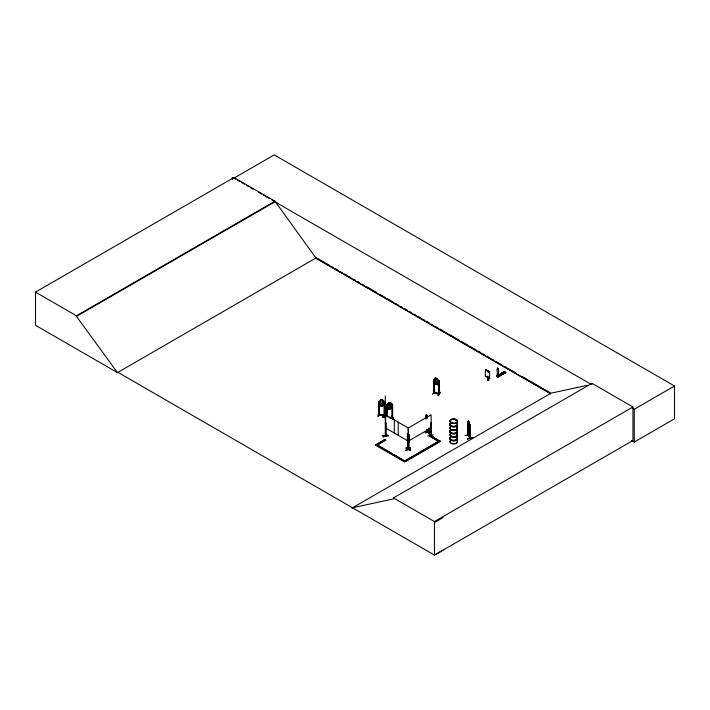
<?xml version="1.0" encoding="UTF-8"?>
<svg xmlns="http://www.w3.org/2000/svg" width="710" height="710" viewBox="0 0 710 710"><rect width="100%" height="100%" fill="white"/><g stroke="black" fill="none" stroke-linecap="round" stroke-linejoin="round"><path stroke-width="1.06" d="M468.449 420.968L467.712 421.953L468.121 426.586M468.05 427.358L468.121 424.163L468.733 430.082L468.485 426.222M469.168 428.733L469.017 425.441M498.313 376.06L498.571 371.925A1.34 0.772 60 0 0 498.376 370.087L498.313 368.596M378.705 401.762L379.326 401.736L379.317 414.924C384.749 413.744 390.473 415.439 378.678 414.276M497.364 368.392L497.364 369.573L497.666 368.02M497.195 376.149C496.885 375.537 498.562 375.208 497.124 375.235M497.843 375.448L497.373 375.341M497.408 375.696L497.648 375.2M378.625 401.736L380.631 399.748L379.673 403.404L380.995 404.7L382.308 404.762L383.613 403.573L382.637 399.89M378.687 401.798L379.3 401.665M378.687 403.804L380.631 406.031L382.663 406.12L384.607 404.07M378.829 413.051L378.377 416.495M378.563 413.051L378.093 416.557L378.554 413.078M384.678 414.56L384.048 415.164L384.012 401.86L384.616 401.904L384.625 415.181L378.723 414.773L379.229 414.933M380.631 406.031L382.637 406.031M384.678 402.002L384.092 401.878M384.616 401.904L382.672 399.836L380.631 399.783M384.438 416.832L384.9 413.087M427.917 431.396L428.157 432.23M470.127 438.203L467.668 434.627L470.153 438.239L470.109 425.086L469.638 424.651L469.683 438.017L469.993 437.466M468.627 421.598L468.875 425.45L468.689 421.58M385.29 416.69C386.941 419.14 377.995 415.927 385.228 416.974M385.521 435.736L385.654 435.754M451.329 422.352L451.223 422.743M452.288 422.663L451.471 422.565M456.255 420.196L455.767 420.311M501.482 373.833L501.642 373.389M467.881 427.118C468.493 422.805 470.375 430.579 469.736 431.875M425.432 432.78L430.952 431.369M464.979 435.612L470.579 434.307M406.005 448.054C407.957 446.528 415.128 454.506 406.031 448.01M410.495 450.344L406.182 447.921L410.54 450.362M497.941 376.664L498.722 375.759L498.837 376.389L497.524 375.537M389.275 403.12L388.636 405.863L389.923 406.564L390.598 404.789L389.923 403.067L389.266 403.076M385.255 434.99L385.299 436.064L385.29 396.056M385.281 435.434L385.495 435.31M435.416 380.152L436.029 378.483L437.218 380.604M468.653 426.186L468.973 425.405M387.207 434.573L383.205 437.183M385.832 423.009L385.299 422.876L385.832 423.009L385.645 436.26L385.841 435.656M432.425 394.307L434.813 391.068M468.875 427.535L468.627 423.684L468.627 427.18M430.961 435.762L430.863 436.277L431.112 422.805L430.828 436.268M392.594 417.267L389.124 417.533M392.603 417.72L392.603 404.567L390.615 402.65L388.592 402.81L386.595 405.055L392.612 404.602M451.516 422.619L452.084 422.414L451.374 422.468M455.669 420.009L456.193 420.178M501.979 373.957L501.482 373.487L502.254 373.575M427.189 415.643L426.444 414.507L425.654 415.581L425.716 417.613M469.647 424.828L468.44 420.897L467.65 421.971L468.121 422.21M467.597 424.065L468.378 422.991L469.124 424.127L469.15 428.867M468.44 427.145L467.633 423.994L468.387 423.062L468.023 426.142M469.798 429.781L468.245 425.609L467.508 426.595C467.278 427.864 468.041 434.919 469.78 431.804M468.307 425.592L467.57 426.577L468.307 431.733M469.798 427.251L469.124 428.183L469.922 427.18L469.132 424.092M469.905 424.793L469.94 438.301L467.721 435.097L467.633 421.909L468.316 429.257L469.079 430.349L469.798 429.293L469.86 425.148L468.378 420.906M438.647 380.791L438.594 394.086C440.972 394.414 431.121 392.63 434.298 392.816L434.236 379.664L433.588 379.69L435.434 378.066L437.271 378.474L439.091 381.057L439.037 394.192L439.144 380.915L438.558 380.906L439.144 380.915M437.271 384.731L435.372 384.287L433.615 381.705M437.271 378.474L437.245 384.758L439.029 383.107M435.434 384.208L435.399 378.004L433.526 379.655L433.526 381.74M437.245 384.758L439.055 383.08M434.023 379.797L434.209 392.932L433.686 392.186M438.638 393.42L438.567 394.05L438.567 393.571M437.981 395.656L440.386 392.257L438.248 395.781M407.469 436.614L409.155 434.715L408.046 435.363L407.407 433.703L408.286 435.23L407.141 436.428M408.286 435.23L408.827 434.52M408.046 439.685L407.407 438.017L408.046 439.685L409.155 439.029L408.028 440.218L408.916 441.771L408.454 439.907M408.286 439.552L408.827 438.842M407.141 440.741L409.155 439.029M407.38 436.286L408.099 435.399M386.595 405.055L386.595 407.132L388.627 409.04L390.624 408.933L392.541 406.644M428.174 432.301L430.402 435.461L430.384 434.582M430.171 435.132L430.171 427.473M430.588 435.363C424.962 428.13 431.928 435.407 430.171 435.177M437.218 381.527L436.606 382.175L435.416 381.066M392.577 417.125L392.035 417.631M392.523 417.267L389.151 417.649M408.383 449.031L408.197 427.944L385.45 414.809M408.507 436.02L408.498 449.19L408.356 427.952L431.112 414.817L431.236 436.064L431.263 422.885M378.661 414.773L384.678 415.039M451.977 422.734L452.137 422.343M452.199 422.681L452.084 422.583M467.917 421.917L467.846 435.372M497.009 376.38L504.606 371.738L496.973 376.362L496.512 376.096L504.331 371.578C501.908 371.854 507.295 373.806 503.55 371.916M497.959 376.939L498.722 375.759M505.493 372.306L505.848 372.59L498.127 377.019L496.627 376.025L496.627 375.448L497.595 375.297M505.644 372.457L497.852 376.859L505.866 372.59M378.794 414.276L378.661 414.906M407.806 435.709L407.611 448.924L407.806 435.709L408.099 449.173L407.664 448.463M429.319 434.591L433.375 436.907M408.649 448.374L408.498 448.711M406.049 450.096C419.228 442.268 396.775 456.006 410.291 447.62M431.307 435.514L430.908 435.771M406.049 450.371L410.531 448.019M410.504 447.983L406.271 450.459M117.966 372.368L117.505 372.643L35.5 325.295L35.5 292.121L233.98 177.527L274.956 201.178L315.932 258.014L550.534 393.464M233.98 177.527L233.98 178.139L274.229 154.904L674.5 386L674.5 418.838L634.252 442.073L631.376 440.404M35.5 292.121L76.476 315.772L274.956 201.178M443.146 550.144L434.458 555.096L117.913 372.342L117.443 372.608L76.476 316.385L274.956 201.791M117.443 372.608L316.394 257.748M485.4 369.457L489.669 371.916L485.4 369.457L485.312 376.069L489.669 378.483L485.312 376.069M488.968 372.28L488.56 371.188L487.672 371.703L488.56 371.259M488.081 371.942L488.968 371.428M430.136 436.153L438.665 441.487L430.136 436.561L430.961 435.674L440.324 441.487L404.78 462.015L375.51 445.117L384.864 439.304L385.699 440.191L377.17 445.117L385.699 439.783M375.51 445.117L376.336 444.229L404.78 461.056M377.285 444.087L384.864 439.712L385.699 440.191M500.763 373.522C504.57 375.226 499.112 373.797 501.544 373.07L502.964 373.886M502.245 372.67C506.053 374.374 500.585 372.945 503.026 372.217L504.446 373.034M496.698 376.202L504.517 371.827M497.666 376.753L505.476 372.235M409.155 434.715L408.596 434.662M408.578 437.253L409.155 437.316L408.578 437.253L408.028 435.896L408.454 435.585L409.155 437.316M408.356 441.087L431.112 427.952M408.578 441.576L409.155 441.638M430.136 436.561L430.961 436.082M415.173 455.057L403.946 461.535L439.499 440.599L440.324 441.487M417.045 453.974L438.558 441.549M375.51 444.708L404.78 461.606L440.324 441.079M352.053 508.058L551.004 393.189L587.658 385.219M352.515 507.783L393.491 498.873L393.491 497.923L591.971 383.329L632.947 406.981L632.947 440.502L434.458 555.096L434.458 521.575L632.947 406.981M591.971 384.279L591.51 384.554L272.099 200.14M632.353 408.135L634.252 409.235L674.5 386M434.458 522.533L443.146 517.581M434.183 392.461L433.81 392.195M408.738 435.709L408.783 448.827M452.11 422.743L451.311 422.814M408.676 448.862L408.889 435.798M433.686 392.665L439.197 394.068M438.585 393.438C426.905 390.864 441.514 394.352 438.718 393.446M426.444 414.507L426.027 417.675M427.491 418.226L427.136 415.616M468.44 420.897L468.023 424.056L468.511 426.009M427.89 431.165L426.532 429.532M469.124 422.042L469.487 426.177L468.982 426.666L469.346 430.801L468.857 431.343L467.881 428.68M430.855 431.014L425.459 432.576M431.059 431.281L425.237 432.541L431.059 431.556M425.361 432.683L430.961 431.414M428.387 429.266L428.378 432.212M427.713 436.038L433.322 434.777M469.798 431.858L469.044 432.789M467.26 438.904C472.319 438.381 477.058 435.754 467.358 439.091M392.488 417.773L392.515 404.469L391.973 404.514L391.911 417.658M429.124 434.662L433.411 437.111M387.145 404.886L386.657 404.931L387.225 405.002L387.198 416.93M392.044 404.514L392.55 404.629L390.589 402.739L388.601 402.845L387.651 406.59L388.965 407.717L390.269 407.611L391.565 406.271L390.615 402.65M392.186 415.936L393.322 419.361L392.266 415.9M390.047 417.799L392.577 417.604M390.083 417.924L392.541 417.728M378.661 414.436L379.273 414.462M384.137 414.995L384.554 415.013M385.539 435.922L385.885 436.153M385.495 404.034L385.841 436.135M385.388 416.859L382.379 417.152M382.379 435.549L388.405 435.549M378.767 414.436L379.184 414.454M497.603 368.055L498.251 368.623M378.723 414.906L378.723 401.638M469.887 438.256L469.86 437.759M426.532 429.878L427.944 431.911L427.917 429.692M428.361 432.55L428.183 428.973M430.42 435.115L430.571 427.722M433.659 379.655L434.156 379.681M393.047 419.344L392.186 415.661M385.619 436.224L385.69 423.098M233.98 178.139L235.889 179.239M237.797 180.34L239.705 181.44M241.604 182.541L244.462 184.192M246.37 185.292L248.278 186.393M250.186 187.493L253.044 189.144M258.76 192.445L261.617 194.096M263.525 195.197L269.241 198.489M318.311 258.848L325.011 262.718M326.928 263.827L329.804 265.487M331.712 266.587L333.629 267.697M335.546 268.797L338.421 270.457M340.339 271.566L342.247 272.675M344.164 273.776L347.039 275.436M348.956 276.545L350.864 277.645M353.74 279.305L355.657 280.414M357.574 281.515L359.482 282.624M362.357 284.284L364.274 285.385M366.191 286.494L376.726 292.573M379.593 294.233L385.344 297.552M387.252 298.653L393.961 302.522M395.869 303.632L398.745 305.291M400.662 306.392L402.579 307.501M404.496 308.61L407.362 310.261M409.279 311.37L411.196 312.48M414.063 314.131L415.98 315.24M417.897 316.349L420.773 318.009M422.69 319.109L424.598 320.219M426.515 321.319L429.39 322.979M431.307 324.088L433.215 325.189M436.091 326.848L438.008 327.958M439.925 329.058L446.625 332.928M448.542 334.037L459.077 340.117M460.985 341.226L467.695 345.095M469.603 346.196L476.312 350.074M478.221 351.175L481.096 352.834M483.013 353.944L484.93 355.044M486.847 356.154L489.714 357.813M491.631 358.914L493.548 360.023M496.414 361.683L498.331 362.783M500.248 363.893L502.165 364.993M505.041 366.653L506.949 367.762M508.866 368.863L515.566 372.741M522.276 376.611L528.018 379.921M529.935 381.03L541.428 387.66M543.336 388.769L550.046 392.639M315.302 257.925L550.676 393.819M504.331 371.463L505.751 372.395M496.627 375.448L496.743 375.972M431.911 436.632L438.549 440.466M385.45 427.944L408.197 441.079M377.285 445.179L383.924 449.013M385.814 450.104L392.452 453.938M394.352 455.039L403.83 460.506M393.491 497.923L434.458 521.575M427.837 431.858L427.864 431.369M430.322 435.399L430.366 427.429M386.604 407.176L388.601 409.093L390.624 408.933M426.382 414.525L427.127 415.652M426.124 415.82L425.689 415.51L425.725 418.864M469.088 428.787L468.635 426.781L468.094 427.278M433.659 392.79L433.739 379.539M428.618 431.982L428.618 432.461M427.677 431.636L427.713 429.399M408.916 437.449L408.214 435.727L408.809 437.111M407.167 433.837L407.859 435.541M408.916 441.771L408.214 440.04L408.809 441.434M407.167 438.159L407.859 439.854M428.583 432.47L428.583 428.13M427.127 417.702L426.692 415.199L426.39 417.56M497.364 375.519L497.231 371.144A1.34 0.772 60 0 1 497.426 369.537M388.414 435.958L382.379 435.976M634.252 409.235L634.252 442.073M497.195 375.191L497.124 376.193M489.669 371.916L489.58 378.536M488.915 371.463L488.915 372.28M488.915 378.031L488.915 380.223M488.56 371.188L488.56 372.075M488.081 376.318L488.081 380.702M487.726 376.114L487.726 380.489M468.121 428.778L468.138 435.381M425.831 415.661L425.92 418.811M398.239 422.193L398.239 435.328M394.325 419.938L394.325 433.073M386.657 404.931L386.684 415.998M232.374 177.402L232.374 179.577M76.476 315.772L76.476 316.385M457.018 427.074A3.816 2.201 0 0 1 453.717 430.384A3.816 2.201 0 0 1 450.415 427.074M456.974 427.305A3.763 2.174 0 0 1 453.717 430.562A3.763 2.174 0 0 1 450.459 427.305M456.965 430.127A3.745 2.165 0 0 1 453.717 433.375A3.745 2.165 0 0 1 450.477 430.127M456.983 430.216A3.772 2.174 0 0 1 453.717 433.482A3.772 2.174 0 0 1 450.451 430.216M456.983 430.491A3.772 2.174 0 0 1 453.717 433.757A3.772 2.174 0 0 1 450.451 430.491M457.018 423.453A3.816 2.201 0 0 1 453.717 426.754A3.816 2.201 0 0 1 450.415 423.453M456.974 426.692A3.763 2.174 0 0 1 453.717 429.949A3.763 2.174 0 0 1 450.459 426.692M456.974 423.675A3.763 2.174 0 0 1 453.717 426.941A3.763 2.174 0 0 1 450.459 423.675M457.018 426.887A3.816 2.201 0 0 1 453.717 430.198A3.816 2.201 0 0 1 450.415 426.887M457.018 423.267A3.816 2.201 0 0 1 453.717 426.568A3.816 2.201 0 0 1 450.415 423.267M456.974 423.071A3.754 2.165 0 0 1 453.717 426.328A3.754 2.165 0 0 1 450.468 423.071M457.018 437.404A3.816 2.201 0 0 1 453.717 440.715A3.816 2.201 0 0 1 450.415 437.404M456.974 437.635A3.763 2.174 0 0 1 453.717 440.892A3.763 2.174 0 0 1 450.459 437.635M456.974 440.466A3.754 2.165 0 0 1 453.717 443.714A3.754 2.165 0 0 1 450.468 440.466M456.965 430.686A3.745 2.165 0 0 1 453.717 433.925A3.745 2.165 0 0 1 450.477 430.686M456.974 440.679A3.754 2.165 0 0 1 453.717 443.927A3.754 2.165 0 0 1 450.468 440.679M457.018 433.783A3.816 2.201 0 0 1 453.717 437.085A3.816 2.201 0 0 1 450.415 433.783M456.974 437.023A3.763 2.174 0 0 1 453.717 440.28A3.763 2.174 0 0 1 450.459 437.023M456.974 434.014A3.754 2.165 0 0 1 453.717 437.262A3.754 2.165 0 0 1 450.468 434.014M457.018 437.218A3.816 2.201 0 0 1 453.717 440.528A3.816 2.201 0 0 1 450.415 437.218M457.018 433.597A3.816 2.201 0 0 1 453.717 436.898A3.816 2.201 0 0 1 450.415 433.597M456.974 433.402A3.763 2.174 0 0 1 453.717 436.659A3.763 2.174 0 0 1 450.459 433.402M381.314 400.094L380.666 402.801L381.962 403.662L382.637 401.975L381.971 400.129L381.305 400.138M435.407 378.102L434.493 381.483L435.709 383.027L436.925 383.338L438.114 382.397L438.114 380.835L437.218 378.563L435.407 378.102M451.844 422.991A3.754 2.165 0 0 0 457.471 421.11A3.754 2.165 0 0 0 451.844 419.237A3.754 2.165 0 0 0 451.844 422.991M451.835 423.133A3.772 2.174 0 0 0 457.488 421.243A3.772 2.174 0 0 0 451.835 419.361A3.772 2.174 0 0 0 451.835 423.133M451.844 423.311A3.745 2.165 0 0 0 457.462 421.429A3.745 2.165 0 0 0 451.844 419.557A3.745 2.165 0 0 0 451.844 423.311"/></g></svg>
